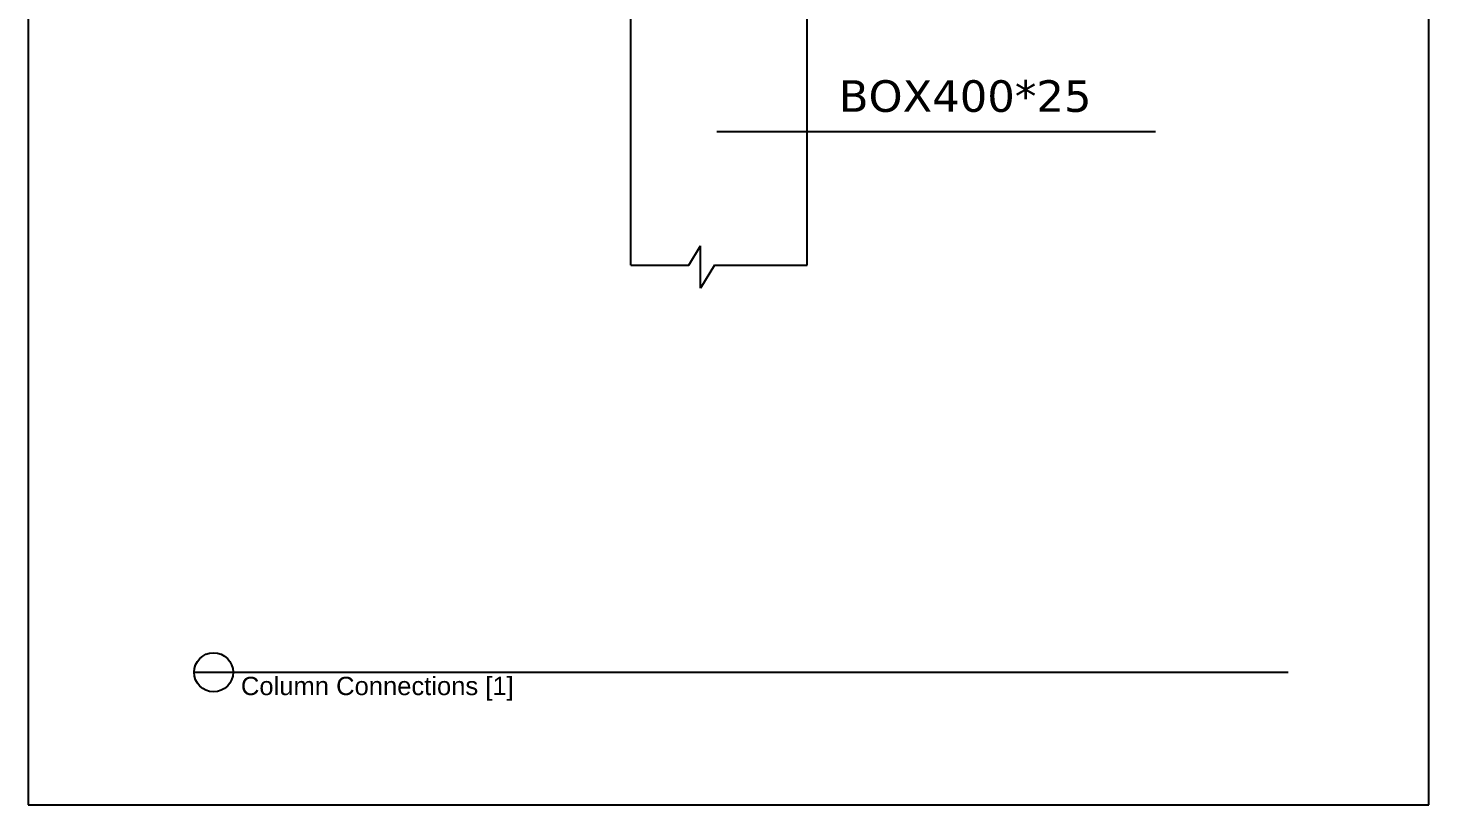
# Model space of a CAD drawing. Header units: metres. Extents: x 158 to 495, y 93 to 262.
# Drawn here: x 330 to 351, y 93.22 to 104.86 of the extents above; entities that cross this region are included whole.
import ezdxf
from ezdxf.enums import TextEntityAlignment as Align

# ---------------------------------------------------------------- set-up
doc = ezdxf.new("R2010")
doc.units = ezdxf.units.M
doc.header["$MEASUREMENT"] = 0
doc.styles.add('my style', font='')
doc.styles.get("Standard").update_dxf_attribs({"font": 'arial.ttf'})
doc.styles.get('my style').set_extended_font_data('B Titr', bold=True)

msp = doc.modelspace()

# ---------------------------------------------------------------- linework, layer by layer
for p, q in [((329.99863, 122.91803), (329.99863, 93.21803)), ((350.99863, 93.21803), (350.99863, 122.91803)), ((339.03645, 101.30756), (339.03645, 108.83429)), ((341.67738, 101.30756), (341.67738, 108.83429)), ((340.32342, 103.3104), (346.89962, 103.3104)), ((329.99863, 93.21803), (350.99863, 93.21803))]:
    msp.add_line(p, q)
at = {"linetype": 'Continuous'}
for p, q in [((339.90233, 101.30756), (340.07932, 101.59926)), ((339.90233, 101.30756), (340.07932, 101.59926)), ((340.07932, 100.96558), (340.07932, 101.59926)), ((340.07932, 100.96558), (340.07932, 101.59926)), ((339.03645, 101.30756), (339.90233, 101.30756)), ((339.03645, 101.30756), (339.90233, 101.30756)), ((340.28682, 101.30756), (340.07932, 100.96558)), ((340.28682, 101.30756), (340.07932, 100.96558)), ((340.28682, 101.30756), (341.67738, 101.30756)), ((340.28682, 101.30756), (341.67738, 101.30756)), ((332.48761, 95.20703), (333.07282, 95.20703)), ((333.07282, 95.20703), (348.88781, 95.20703))]:
    msp.add_line(p, q, dxfattribs=at)
msp.add_circle((332.78021, 95.20703), 0.29261, dxfattribs=at)

# ---------------------------------------------------------------- texts
msp.add_text('Column Connections [1]', height=0.27432).set_placement((333.18987, 95.13904), align=Align.TOP_LEFT)
at = {"insert": (342.15328, 104.08038), "char_height": 0.4727159, "attachment_point": 1, "style": 'my style'}
msp.add_mtext_dynamic_manual_height_columns('{\\fVerdana|b0|i0|c0|p34;BOX400*25}', width=3.0415807, gutter_width=2.36358, heights=[0], dxfattribs=at)

doc.saveas('drawing.dxf')
